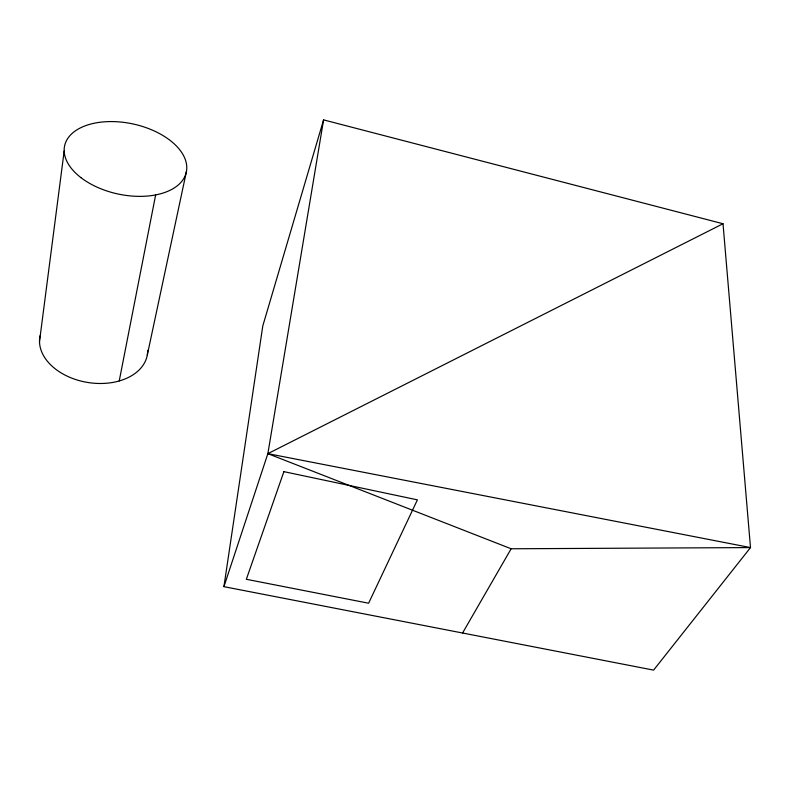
<?xml version="1.0" encoding="UTF-8"?>
<svg xmlns="http://www.w3.org/2000/svg" width="790" height="790" viewBox="0 0 790 790"><rect width="100%" height="100%" fill="white"/><g stroke="black" fill="none" stroke-linecap="round" stroke-linejoin="round"><path stroke-width="1.19" d="M39.5 341.468L64.168 151.058M223.925 586.664L262.793 325.934L323.584 119.883L723.018 223.748L750.5 547.579L653.606 670.118L223.925 586.664L267.859 453.657L323.584 119.883M119.231 380.948L155.65 194.893M147.305 354.996L186.489 171.262M462.565 633.017L511.15 548.774L750.5 547.579L267.859 453.657L723.018 223.748M267.859 453.657L511.15 548.774M147.7 350.355A54.48 37.12 9.3 0 1 89.784 382.775A54.48 37.12 9.3 0 1 40.063 335.799M283.887 471.65L246.342 579.287L368.614 603.224L417.406 499.853L283.887 471.65M80.955 177.641A62.252 35.817 12.2 0 0 184.258 177.661A62.252 35.817 12.2 0 0 111.232 121.571A62.252 35.817 12.2 0 0 80.955 177.641"/></g></svg>
